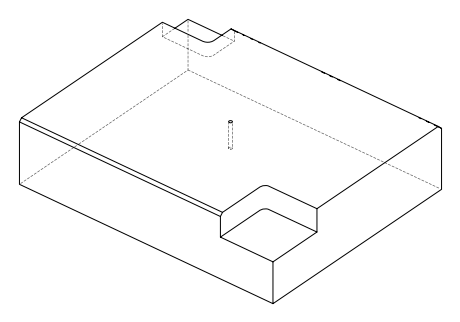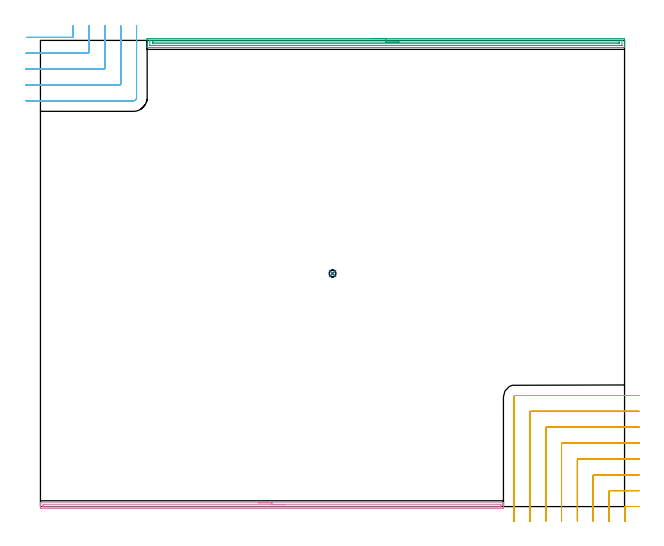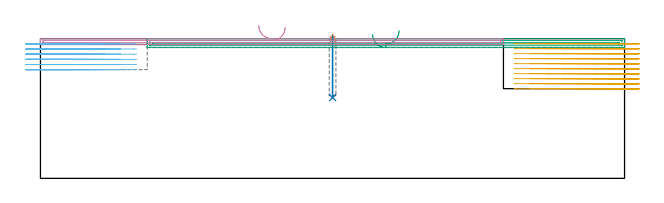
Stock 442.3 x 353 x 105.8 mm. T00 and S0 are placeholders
(PLAN: 6 operations, 3 tool changes, 40 min)
(1 SPOT_DRILL | STEP1POCKET | NXT0321_9005460120000 | 0.03 min | 0 mm3)
(2 DRILL_BLIND_HOLE_INTO_CENTER | STEP1POCKET | UGT0301_176 | 0.19 min | 910 mm3)
(3 AREA_MILL | FG_CHAMFER_SURFACE | UGT0205_001 | 8.86 min | 8456 mm3)
(4 AREA_MILL_1 | FG_CHAMFER_SURFACE_1 | UGT0205_001 | 5.78 min | 3424 mm3)
(5 MILL_CORNER_NOTCH_RECTANGULAR | CORNER_NOTCH_RECTANGULAR | NXT0201_012 | Follow Part, ap 4, ae 75% | 18.94 min | 319427 mm3)
(6 MILL_CORNER_NOTCH_RECTANGULAR_1 | CORNER_NOTCH_RECTANGULAR_1 | NXT0201_012 | Follow Part, ap 4, ae 75% | 6.22 min | 101347 mm3)
(TOOL NXT0321_9005460120000 | NC Spot Drill, 142deg, 12mm, Carbide, Uncoated | D12 PA142 FL30 Z2)
(TOOL UGT0301_176 | Twist Drill 5.2 mm | D5.2 PA118 FL50 Z2)
(TOOL UGT0205_001 | Chamfer Mill 20 x 3 x 45 deg. | D20 FL50 Z2)
(TOOL NXT0201_012 | ENDMILL 16mm [2P460-1600-NA 1630] | D16 FL38 Z6)
(OP 1 SPOT_DRILL)
G17 G21 G94 G90
T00 M6
G54
G17 G0 G90 X221.2 Y176.5 S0 M3
G43 Z115.8 H0
G94 G81 G98 Z105.576 F250. R108.8
G80
M5
M2
(OP 2 DRILL_BLIND_HOLE_INTO_CENTER)
G17 G21 G94 G90
T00 M6
G54
G17 G0 G90 X221.2 Y176.5 S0 M3
G43 Z115.8 H0
G94 G81 G98 Z61.2 F250. R107.8
G80
M5
M2
(OP 3 AREA_MILL)
G17 G21 G94 G90
T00 M6
G54
G17 G0 G90 X251.55 Y354.5 S1061 M3
G43 Z115.8 H0
Z109.
G94 G1 X251.588 Z108.128 F250.
X251.702 Z107.264
X251.891 Z106.412
X252.153 Z105.58
X252.487 Z104.774
X252.89 Z104.
X253.358 Z103.264
X253.89 Z102.572
X254.479 Z101.929
X255.122 Z101.34
X255.814 Z100.809
X256.55 Z100.34
X257.324 Z99.937
X258.13 Z99.603
X258.962 Z99.341
X259.814 Z99.152
X260.678 Z99.038
X261.55 Z99.
X441.674
X442.022 Y354.498 Z99.001
X442.29 Y354.493 Z99.004
X442.3 Y354.158 Z99.339
Y350.663 Z102.831
Y350.139 Z103.357
Y349.789 Z103.707
Y349.266 Z104.23
Y348.916 Z104.579
Y348.216 Z105.283
Y347.974 Z105.526
X442.298 Y347.836 Z105.657
X442.29 Y347.702 Z105.788
X442.121 Y347.7 Z105.8
X80.979
X80.81 Y347.702 Z105.788
X80.802 Y347.836 Z105.657
X80.8 Y347.974 Z105.526
Y348.216 Z105.283
Y348.916 Z104.579
Y350.139 Z103.357
Y350.663 Z102.831
Y351.275 Z102.22
Y353.896 Z99.601
X80.803 Y354.158 Z99.339
X80.81 Y354.493 Z99.004
X81.078 Y354.498 Z99.001
X81.426 Y354.5 Z99.
X261.55
Y353.086 Z100.414
X440.089 Y353.085 Z100.415
X440.242 Y353.084 Z100.416
X440.279 Y353.081 Z100.419
X440.29 Y353.079 Z100.421
X440.293 Y353.069 Z100.431
X440.297 Y353.037 Z100.463
X440.3 Y352.88 Z100.62
X440.299 Y349.386 Z104.114
X440.296 Y349.25 Z104.25
X440.29 Y349.143 Z104.357
X440.287 Y349.12 Z104.38
X440.274 Y349.119 Z104.381
X440.232 Y349.117 Z104.383
X439.886 Y349.115 Z104.385
X439.683 Y349.114 Z104.386
X83.011
X82.858 Y349.116 Z104.384
X82.821 Y349.119 Z104.381
X82.81 Y349.121 Z104.379
X82.807 Y349.13 Z104.37
X82.803 Y349.163 Z104.337
X82.8 Y349.32 Z104.18
X82.801 Y352.814 Z100.686
X82.804 Y352.95 Z100.55
X82.81 Y353.057 Z100.443
X82.813 Y353.08 Z100.42
X82.826 Y353.081 Z100.419
X82.868 Y353.083 Z100.417
X83.214 Y353.085 Z100.415
X83.417 Y353.086 Z100.414
X261.55
Y351.671 Z101.829
X438.098
X438.236 Y351.669 Z101.831
X438.274 Y351.667 Z101.833
X438.29 Y351.665 Z101.835
X438.293 Y351.654 Z101.846
X438.297 Y351.602 Z101.898
X438.299 Y351.537 Z101.963
X438.3 Y351.34 Z102.16
X438.299 Y350.663 Z102.837
X438.297 Y350.565 Z102.935
X438.294 Y350.541 Z102.959
X438.29 Y350.535 Z102.965
X438.281 Y350.533 Z102.967
X438.235 Y350.53 Z102.97
X438.098 Y350.529 Z102.971
X437.342 Y350.528 Z102.972
X85.002 Y350.529 Z102.971
X84.864 Y350.531 Z102.969
X84.826 Y350.533 Z102.967
X84.81 Y350.535 Z102.965
X84.807 Y350.546 Z102.954
X84.803 Y350.598 Z102.902
X84.801 Y350.663 Z102.837
X84.8 Y350.86 Z102.64
X84.801 Y351.537 Z101.963
X84.803 Y351.635 Z101.865
X84.806 Y351.659 Z101.841
X84.81 Y351.665 Z101.835
X84.819 Y351.667 Z101.833
X84.865 Y351.67 Z101.83
X85.002 Y351.671 Z101.829
X85.758 Y351.672 Z101.828
X261.55 Y351.671 Z101.829
X262.422 Z101.867
X263.286 Z101.98
X264.138 Z102.169
X264.97 Z102.432
X265.776 Z102.765
X266.55 Z103.168
X267.286 Z103.637
X267.978 Z104.168
X268.621 Z104.757
X269.21 Z105.401
X269.742 Z106.093
X270.21 Z106.829
X270.613 Z107.602
X270.947 Z108.408
X271.209 Z109.24
X271.398 Z110.092
X271.512 Z110.957
X271.55 Z111.829
G0 Z115.8
M5
M2
(OP 4 AREA_MILL_1)
G17 G21 G94 G90
T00 M6
G54
G17 G0 G90 X165.3 Y2.9 S1061 M3
G43 Z115.8 H0
G94 G1 X165.338 Z114.928 F250.
X165.452 Z114.063
X165.641 Z113.212
X165.903 Z112.38
X166.237 Z111.574
X166.64 Z110.8
X167.108 Z110.064
X167.64 Z109.372
X168.229 Z108.729
X168.872 Z108.139
X169.564 Z107.608
X170.3 Z107.14
X171.074 Z106.737
X171.88 Z106.403
X172.712 Z106.141
X173.564 Z105.952
X174.428 Z105.838
X175.3 Z105.8
X350.427
X350.596 Y2.901 Z105.792
X350.597 Y2.9 Z105.791
X350.6 Y2.559 Z105.459
Y2.264 Z105.164
Y1.581 Z104.475
Y0.358 Z103.255
Y-0.181 Z102.714
Y-0.792 Z102.104
X350.597 Y-1.061 Z101.834
X350.59 Y-1.491 Z101.405
X350.421 Y-1.495 Z101.402
X349.98 Y-1.5 Z101.4
X0.62
X0.179 Y-1.495 Z101.402
X0.01 Y-1.491 Z101.405
X0. Y-1.061 Z101.834
Y-0.792 Z102.104
Y-0.181 Z102.714
Y0.358 Z103.255
Y0.7 Z103.596
Y1.239 Z104.135
Y1.581 Z104.475
Y2.264 Z105.164
Y2.559 Z105.459
X0.003 Y2.9 Z105.791
X0.004 Y2.901 Z105.792
X0.173 Y2.9 Z105.8
X175.3
Y1.486 Z104.386
X348.29 Y1.485 Z104.385
X348.564 Y1.48 Z104.38
X348.59 Y1.479 Z104.379
X348.594 Y1.458 Z104.358
X348.598 Y1.425 Z104.325
X348.599 Y1.393 Z104.293
X348.6 Y1.179 Z104.079
X348.598 Y0.7 Z103.6
X348.595 Y0.304 Z103.204
X348.582 Y-0.079 Z102.821
X348.193 Y-0.084 Z102.816
X348.096 Y-0.085 Z102.815
X2.31
X2.036 Y-0.08 Z102.82
X2.01 Y-0.079 Z102.821
X2.006 Y-0.058 Z102.842
X2.002 Y-0.025 Z102.875
X2.001 Y0.007 Z102.907
X2. Y0.221 Z103.121
X2.002 Y0.7 Z103.6
X2.005 Y1.096 Z103.996
X2.018 Y1.479 Z104.379
X2.407 Y1.484 Z104.384
X2.504 Y1.485 Z104.385
X175.3 Y1.486 Z104.386
X176.172 Z104.424
X177.036 Z104.538
X177.888 Z104.726
X178.72 Z104.989
X179.526 Z105.323
X180.3 Z105.725
X181.036 Z106.194
X181.728 Z106.725
X182.371 Z107.315
X182.96 Z107.958
X183.492 Z108.65
X183.96 Z109.386
X184.363 Z110.16
X184.697 Z110.965
X184.959 Z111.798
X185.148 Z112.649
X185.262 Z113.514
X185.3 Z114.386
G0 Z115.8
M5
M2
(OP 5 MILL_CORNER_NOTCH_RECTANGULAR)
G17 G21 G94 G90
T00 M6
G54
G17 G0 G90 X453.3 Y0.1 S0 M3
G43 Z115.8 H1
Z102.01
G94 G1 X450.3 F250.
X443.394 F500.
G3 X442.6 Y-0.694 R0.8
G1 Y-7.994
Y-10.994 F250.
G0 Z115.8
X453.3 Y12.1
Z102.01
G1 X450.3
X431.394 F500.
G3 X430.6 Y11.306 R0.8
G1 Y-8.
Y-11. F250.
G0 Z115.8
X453.3 Y24.1
Z102.01
G1 X450.3
X419.394 F500.
G3 X418.6 Y23.306 R0.8
G1 Y-8.
Y-11. F250.
G0 Z115.8
X453.3 Y36.1
Z102.01
G1 X450.3
X407.395 F500.
G3 X406.6 Y35.305 R0.8
G1 Y-8.
Y-11. F250.
G0 Z115.8
X453.3 Y48.1
Z102.01
G1 X450.3
X395.395 F500.
G3 X394.6 Y47.305 R0.8
G1 Y-8.
Y-11. F250.
G0 Z115.8
X453.3 Y60.1
Z102.01
G1 X450.3
X383.395 F500.
G3 X382.6 Y59.305 R0.8
G1 Y-8.
Y-11. F250.
G0 Z115.8
X453.3 Y72.1
Z102.01
G1 X450.3
X371.396 F500.
G3 X370.6 Y71.304 R0.8
G1 Y-8.
Y-11. F250.
G0 Z115.8
X453.3 Y84.1
Z102.01
G1 X450.3
X359.6 F500.
G3 X358.6 Y83.1 R1.
G1 Y-8.
Y-11. F250.
G0 Z115.8
X453.3 Y0.1
Z98.22
G1 X450.3
X443.394 F500.
G3 X442.6 Y-0.694 R0.8
G1 Y-7.994
Y-10.994 F250.
G0 Z115.8
X453.3 Y12.1
Z98.22
G1 X450.3
X431.394 F500.
G3 X430.6 Y11.306 R0.8
G1 Y-8.
Y-11. F250.
G0 Z115.8
X453.3 Y24.1
Z98.22
G1 X450.3
X419.394 F500.
G3 X418.6 Y23.306 R0.8
G1 Y-8.
Y-11. F250.
G0 Z115.8
X453.3 Y36.1
Z98.22
G1 X450.3
X407.395 F500.
G3 X406.6 Y35.305 R0.8
G1 Y-8.
Y-11. F250.
G0 Z115.8
X453.3 Y48.1
Z98.22
G1 X450.3
X395.395 F500.
G3 X394.6 Y47.305 R0.8
G1 Y-8.
Y-11. F250.
G0 Z115.8
X453.3 Y60.1
Z98.22
G1 X450.3
X383.395 F500.
G3 X382.6 Y59.305 R0.8
G1 Y-8.
Y-11. F250.
G0 Z115.8
X453.3 Y72.1
Z98.22
G1 X450.3
X371.396 F500.
G3 X370.6 Y71.304 R0.8
G1 Y-8.
Y-11. F250.
G0 Z115.8
X453.3 Y84.1
Z98.22
G1 X450.3
X359.6 F500.
G3 X358.6 Y83.1 R1.
G1 Y-8.
Y-11. F250.
G0 Z115.8
X453.3 Y0.1
Z94.43
G1 X450.3
X443.394 F500.
G3 X442.6 Y-0.694 R0.8
G1 Y-7.994
Y-10.994 F250.
G0 Z115.8
X453.3 Y12.1
Z94.43
G1 X450.3
X431.394 F500.
G3 X430.6 Y11.306 R0.8
G1 Y-8.
Y-11. F250.
G0 Z115.8
X453.3 Y24.1
Z94.43
G1 X450.3
X419.394 F500.
G3 X418.6 Y23.306 R0.8
G1 Y-8.
Y-11. F250.
G0 Z115.8
X453.3 Y36.1
Z94.43
G1 X450.3
X407.395 F500.
G3 X406.6 Y35.305 R0.8
G1 Y-8.
Y-11. F250.
G0 Z115.8
X453.3 Y48.1
Z94.43
G1 X450.3
X395.395 F500.
G3 X394.6 Y47.305 R0.8
G1 Y-8.
Y-11. F250.
G0 Z115.8
X453.3 Y60.1
Z94.43
G1 X450.3
X383.395 F500.
G3 X382.6 Y59.305 R0.8
G1 Y-8.
Y-11. F250.
G0 Z115.8
X453.3 Y72.1
Z94.43
G1 X450.3
X371.396 F500.
G3 X370.6 Y71.304 R0.8
G1 Y-8.
Y-11. F250.
G0 Z115.8
X453.3 Y84.1
Z94.43
G1 X450.3
X359.6 F500.
G3 X358.6 Y83.1 R1.
G1 Y-8.
Y-11. F250.
G0 Z115.8
X453.3 Y0.1
Z90.64
G1 X450.3
X443.394 F500.
G3 X442.6 Y-0.694 R0.8
G1 Y-7.994
Y-10.994 F250.
G0 Z115.8
X453.3 Y12.1
Z90.64
G1 X450.3
X431.394 F500.
G3 X430.6 Y11.306 R0.8
G1 Y-8.
Y-11. F250.
G0 Z115.8
X453.3 Y24.1
Z90.64
G1 X450.3
X419.394 F500.
G3 X418.6 Y23.306 R0.8
G1 Y-8.
Y-11. F250.
G0 Z115.8
X453.3 Y36.1
Z90.64
G1 X450.3
X407.395 F500.
G3 X406.6 Y35.305 R0.8
G1 Y-8.
Y-11. F250.
G0 Z115.8
X453.3 Y48.1
Z90.64
G1 X450.3
X395.395 F500.
G3 X394.6 Y47.305 R0.8
G1 Y-8.
Y-11. F250.
G0 Z115.8
X453.3 Y60.1
Z90.64
G1 X450.3
X383.395 F500.
G3 X382.6 Y59.305 R0.8
G1 Y-8.
Y-11. F250.
G0 Z115.8
X453.3 Y72.1
Z90.64
G1 X450.3
X371.396 F500.
G3 X370.6 Y71.304 R0.8
G1 Y-8.
Y-11. F250.
G0 Z115.8
X453.3 Y84.1
Z90.64
G1 X450.3
X359.6 F500.
G3 X358.6 Y83.1 R1.
G1 Y-8.
Y-11. F250.
G0 Z115.8
X453.3 Y0.1
Z86.85
G1 X450.3
X443.394 F500.
G3 X442.6 Y-0.694 R0.8
G1 Y-7.994
Y-10.994 F250.
G0 Z115.8
X453.3 Y12.1
Z86.85
G1 X450.3
X431.394 F500.
G3 X430.6 Y11.306 R0.8
G1 Y-8.
Y-11. F250.
G0 Z115.8
X453.3 Y24.1
Z86.85
G1 X450.3
X419.394 F500.
G3 X418.6 Y23.306 R0.8
G1 Y-8.
Y-11. F250.
G0 Z115.8
X453.3 Y36.1
Z86.85
G1 X450.3
X407.395 F500.
G3 X406.6 Y35.305 R0.8
G1 Y-8.
Y-11. F250.
G0 Z115.8
X453.3 Y48.1
Z86.85
G1 X450.3
X395.395 F500.
G3 X394.6 Y47.305 R0.8
G1 Y-8.
Y-11. F250.
G0 Z115.8
X453.3 Y60.1
Z86.85
G1 X450.3
X383.395 F500.
G3 X382.6 Y59.305 R0.8
G1 Y-8.
Y-11. F250.
G0 Z115.8
X453.3 Y72.1
Z86.85
G1 X450.3
X371.396 F500.
G3 X370.6 Y71.304 R0.8
G1 Y-8.
Y-11. F250.
G0 Z115.8
X453.3 Y84.1
Z86.85
G1 X450.3
X359.6 F500.
G3 X358.6 Y83.1 R1.
G1 Y-8.
Y-11. F250.
G0 Z115.8
X453.3 Y0.1
Z83.06
G1 X450.3
X443.394 F500.
G3 X442.6 Y-0.694 R0.8
G1 Y-7.994
Y-10.994 F250.
G0 Z115.8
X453.3 Y12.1
Z83.06
G1 X450.3
X431.394 F500.
G3 X430.6 Y11.306 R0.8
G1 Y-8.
Y-11. F250.
G0 Z115.8
X453.3 Y24.1
Z83.06
G1 X450.3
X419.394 F500.
G3 X418.6 Y23.306 R0.8
G1 Y-8.
Y-11. F250.
G0 Z115.8
X453.3 Y36.1
Z83.06
G1 X450.3
X407.395 F500.
G3 X406.6 Y35.305 R0.8
G1 Y-8.
Y-11. F250.
G0 Z115.8
X453.3 Y48.1
Z83.06
G1 X450.3
X395.395 F500.
G3 X394.6 Y47.305 R0.8
G1 Y-8.
Y-11. F250.
G0 Z115.8
X453.3 Y60.1
Z83.06
G1 X450.3
X383.395 F500.
G3 X382.6 Y59.305 R0.8
G1 Y-8.
Y-11. F250.
G0 Z115.8
X453.3 Y72.1
Z83.06
G1 X450.3
X371.396 F500.
G3 X370.6 Y71.304 R0.8
G1 Y-8.
Y-11. F250.
G0 Z115.8
X453.3 Y84.1
Z83.06
G1 X450.3
X359.6 F500.
G3 X358.6 Y83.1 R1.
G1 Y-8.
Y-11. F250.
G0 Z115.8
X453.3 Y0.1
Z79.27
G1 X450.3
X443.394 F500.
G3 X442.6 Y-0.694 R0.8
G1 Y-7.994
Y-10.994 F250.
G0 Z115.8
X453.3 Y12.1
Z79.27
G1 X450.3
X431.394 F500.
G3 X430.6 Y11.306 R0.8
G1 Y-8.
Y-11. F250.
G0 Z115.8
X453.3 Y24.1
Z79.27
G1 X450.3
X419.394 F500.
G3 X418.6 Y23.306 R0.8
G1 Y-8.
Y-11. F250.
G0 Z115.8
X453.3 Y36.1
Z79.27
G1 X450.3
X407.395 F500.
G3 X406.6 Y35.305 R0.8
G1 Y-8.
Y-11. F250.
G0 Z115.8
X453.3 Y48.1
Z79.27
G1 X450.3
X395.395 F500.
G3 X394.6 Y47.305 R0.8
G1 Y-8.
Y-11. F250.
G0 Z115.8
X453.3 Y60.1
Z79.27
G1 X450.3
X383.395 F500.
G3 X382.6 Y59.305 R0.8
G1 Y-8.
Y-11. F250.
G0 Z115.8
X453.3 Y72.1
Z79.27
G1 X450.3
X371.396 F500.
G3 X370.6 Y71.304 R0.8
G1 Y-8.
Y-11. F250.
G0 Z115.8
X453.3 Y84.1
Z79.27
G1 X450.3
X359.6 F500.
G3 X358.6 Y83.1 R1.
G1 Y-8.
Y-11. F250.
G0 Z115.8
X453.3 Y0.1
Z75.48
G1 X450.3
X443.394 F500.
G3 X442.6 Y-0.694 R0.8
G1 Y-7.994
Y-10.994 F250.
G0 Z115.8
X453.3 Y12.1
Z75.48
G1 X450.3
X431.394 F500.
G3 X430.6 Y11.306 R0.8
G1 Y-8.
Y-11. F250.
G0 Z115.8
X453.3 Y24.1
Z75.48
G1 X450.3
X419.394 F500.
G3 X418.6 Y23.306 R0.8
G1 Y-8.
Y-11. F250.
G0 Z115.8
X453.3 Y36.1
Z75.48
G1 X450.3
X407.395 F500.
G3 X406.6 Y35.305 R0.8
G1 Y-8.
Y-11. F250.
G0 Z115.8
X453.3 Y48.1
Z75.48
G1 X450.3
X395.395 F500.
G3 X394.6 Y47.305 R0.8
G1 Y-8.
Y-11. F250.
G0 Z115.8
X453.3 Y60.1
Z75.48
G1 X450.3
X383.395 F500.
G3 X382.6 Y59.305 R0.8
G1 Y-8.
Y-11. F250.
G0 Z115.8
X453.3 Y72.1
Z75.48
G1 X450.3
X371.396 F500.
G3 X370.6 Y71.304 R0.8
G1 Y-8.
Y-11. F250.
G0 Z115.8
X453.3 Y84.1
Z75.48
G1 X450.3
X359.6 F500.
G3 X358.6 Y83.1 R1.
G1 Y-8.
Y-11. F250.
G0 Z115.8
X453.3 Y0.1
Z71.69
G1 X450.3
X443.394 F500.
G3 X442.6 Y-0.694 R0.8
G1 Y-7.994
Y-10.994 F250.
G0 Z115.8
X453.3 Y12.1
Z71.69
G1 X450.3
X431.394 F500.
G3 X430.6 Y11.306 R0.8
G1 Y-8.
Y-11. F250.
G0 Z115.8
X453.3 Y24.1
Z71.69
G1 X450.3
X419.394 F500.
G3 X418.6 Y23.306 R0.8
G1 Y-8.
Y-11. F250.
G0 Z115.8
X453.3 Y36.1
Z71.69
G1 X450.3
X407.395 F500.
G3 X406.6 Y35.305 R0.8
G1 Y-8.
Y-11. F250.
G0 Z115.8
X453.3 Y48.1
Z71.69
G1 X450.3
X395.395 F500.
G3 X394.6 Y47.305 R0.8
G1 Y-8.
Y-11. F250.
G0 Z115.8
X453.3 Y60.1
Z71.69
G1 X450.3
X383.395 F500.
G3 X382.6 Y59.305 R0.8
G1 Y-8.
Y-11. F250.
G0 Z115.8
X453.3 Y72.1
Z71.69
G1 X450.3
X371.396 F500.
G3 X370.6 Y71.304 R0.8
G1 Y-8.
Y-11. F250.
G0 Z115.8
X453.3 Y84.1
Z71.69
G1 X450.3
X359.6 F500.
G3 X358.6 Y83.1 R1.
G1 Y-8.
Y-11. F250.
G0 Z115.8
X453.3 Y0.1
Z67.9
G1 X450.3
X443.394 F500.
G3 X442.6 Y-0.694 R0.8
G1 Y-7.994
Y-10.994 F250.
G0 Z115.8
X453.3 Y12.1
Z67.9
G1 X450.3
X431.394 F500.
G3 X430.6 Y11.306 R0.8
G1 Y-8.
Y-11. F250.
G0 Z115.8
X453.3 Y24.1
Z67.9
G1 X450.3
X419.394 F500.
G3 X418.6 Y23.306 R0.8
G1 Y-8.
Y-11. F250.
G0 Z115.8
X453.3 Y36.1
Z67.9
G1 X450.3
X407.395 F500.
G3 X406.6 Y35.305 R0.8
G1 Y-8.
Y-11. F250.
G0 Z115.8
X453.3 Y48.1
Z67.9
G1 X450.3
X395.395 F500.
G3 X394.6 Y47.305 R0.8
G1 Y-8.
Y-11. F250.
G0 Z115.8
X453.3 Y60.1
Z67.9
G1 X450.3
X383.395 F500.
G3 X382.6 Y59.305 R0.8
G1 Y-8.
Y-11. F250.
G0 Z115.8
X453.3 Y72.1
Z67.9
G1 X450.3
X371.396 F500.
G3 X370.6 Y71.304 R0.8
G1 Y-8.
Y-11. F250.
G0 Z115.8
X453.3 Y84.1
Z67.9
G1 X450.3
X359.6 F500.
G3 X358.6 Y83.1 R1.
G1 Y-8.
Y-11. F250.
G0 Z115.8
M5
M2
(OP 6 MILL_CORNER_NOTCH_RECTANGULAR_1)
G17 G21 G94 G90
T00 M6
G54
G17 G0 G90 X-10.662 Y355.3 S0 M3
G43 Z115.8 H1
Z101.883
G94 G1 X-7.662 F250.
X24.005 F500.
G3 X24.8 Y356.095 R0.8
G1 Y361.
Y364. F250.
G0 Z115.8
X-11. Y343.3
Z101.883
G1 X-8.
X36.005 F500.
G3 X36.8 Y344.095 R0.8
G1 Y361.
Y364. F250.
G0 Z115.8
X-11. Y331.3
Z101.883
G1 X-8.
X48.005 F500.
G3 X48.8 Y332.095 R0.8
G1 Y361.
Y364. F250.
G0 Z115.8
X-11. Y319.3
Z101.883
G1 X-8.
X60.004 F500.
G3 X60.8 Y320.096 R0.8
G1 Y361.
Y364. F250.
G0 Z115.8
X-11. Y307.3
Z101.883
G1 X-8.
X70.4 F500.
G3 X72.8 Y309.7 R2.4
G1 Y361.
Y364. F250.
G0 Z115.8
X-10.662 Y355.3
Z97.967
G1 X-7.662
X24.005 F500.
G3 X24.8 Y356.095 R0.8
G1 Y361.
Y364. F250.
G0 Z115.8
X-11. Y343.3
Z97.967
G1 X-8.
X36.005 F500.
G3 X36.8 Y344.095 R0.8
G1 Y361.
Y364. F250.
G0 Z115.8
X-11. Y331.3
Z97.967
G1 X-8.
X48.005 F500.
G3 X48.8 Y332.095 R0.8
G1 Y361.
Y364. F250.
G0 Z115.8
X-11. Y319.3
Z97.967
G1 X-8.
X60.004 F500.
G3 X60.8 Y320.096 R0.8
G1 Y361.
Y364. F250.
G0 Z115.8
X-11. Y307.3
Z97.967
G1 X-8.
X70.4 F500.
G3 X72.8 Y309.7 R2.4
G1 Y361.
Y364. F250.
G0 Z115.8
X-10.662 Y355.3
Z94.05
G1 X-7.662
X24.005 F500.
G3 X24.8 Y356.095 R0.8
G1 Y361.
Y364. F250.
G0 Z115.8
X-11. Y343.3
Z94.05
G1 X-8.
X36.005 F500.
G3 X36.8 Y344.095 R0.8
G1 Y361.
Y364. F250.
G0 Z115.8
X-11. Y331.3
Z94.05
G1 X-8.
X48.005 F500.
G3 X48.8 Y332.095 R0.8
G1 Y361.
Y364. F250.
G0 Z115.8
X-11. Y319.3
Z94.05
G1 X-8.
X60.004 F500.
G3 X60.8 Y320.096 R0.8
G1 Y361.
Y364. F250.
G0 Z115.8
X-11. Y307.3
Z94.05
G1 X-8.
X70.4 F500.
G3 X72.8 Y309.7 R2.4
G1 Y361.
Y364. F250.
G0 Z115.8
X-10.662 Y355.3
Z90.133
G1 X-7.662
X24.005 F500.
G3 X24.8 Y356.095 R0.8
G1 Y361.
Y364. F250.
G0 Z115.8
X-11. Y343.3
Z90.133
G1 X-8.
X36.005 F500.
G3 X36.8 Y344.095 R0.8
G1 Y361.
Y364. F250.
G0 Z115.8
X-11. Y331.3
Z90.133
G1 X-8.
X48.005 F500.
G3 X48.8 Y332.095 R0.8
G1 Y361.
Y364. F250.
G0 Z115.8
X-11. Y319.3
Z90.133
G1 X-8.
X60.004 F500.
G3 X60.8 Y320.096 R0.8
G1 Y361.
Y364. F250.
G0 Z115.8
X-11. Y307.3
Z90.133
G1 X-8.
X70.4 F500.
G3 X72.8 Y309.7 R2.4
G1 Y361.
Y364. F250.
G0 Z115.8
X-10.662 Y355.3
Z86.217
G1 X-7.662
X24.005 F500.
G3 X24.8 Y356.095 R0.8
G1 Y361.
Y364. F250.
G0 Z115.8
X-11. Y343.3
Z86.217
G1 X-8.
X36.005 F500.
G3 X36.8 Y344.095 R0.8
G1 Y361.
Y364. F250.
G0 Z115.8
X-11. Y331.3
Z86.217
G1 X-8.
X48.005 F500.
G3 X48.8 Y332.095 R0.8
G1 Y361.
Y364. F250.
G0 Z115.8
X-11. Y319.3
Z86.217
G1 X-8.
X60.004 F500.
G3 X60.8 Y320.096 R0.8
G1 Y361.
Y364. F250.
G0 Z115.8
X-11. Y307.3
Z86.217
G1 X-8.
X70.4 F500.
G3 X72.8 Y309.7 R2.4
G1 Y361.
Y364. F250.
G0 Z115.8
X-10.662 Y355.3
Z82.3
G1 X-7.662
X24.005 F500.
G3 X24.8 Y356.095 R0.8
G1 Y361.
Y364. F250.
G0 Z115.8
X-11. Y343.3
Z82.3
G1 X-8.
X36.005 F500.
G3 X36.8 Y344.095 R0.8
G1 Y361.
Y364. F250.
G0 Z115.8
X-11. Y331.3
Z82.3
G1 X-8.
X48.005 F500.
G3 X48.8 Y332.095 R0.8
G1 Y361.
Y364. F250.
G0 Z115.8
X-11. Y319.3
Z82.3
G1 X-8.
X60.004 F500.
G3 X60.8 Y320.096 R0.8
G1 Y361.
Y364. F250.
G0 Z115.8
X-11. Y307.3
Z82.3
G1 X-8.
X70.4 F500.
G3 X72.8 Y309.7 R2.4
G1 Y361.
Y364. F250.
G0 Z115.8
M5
M2
